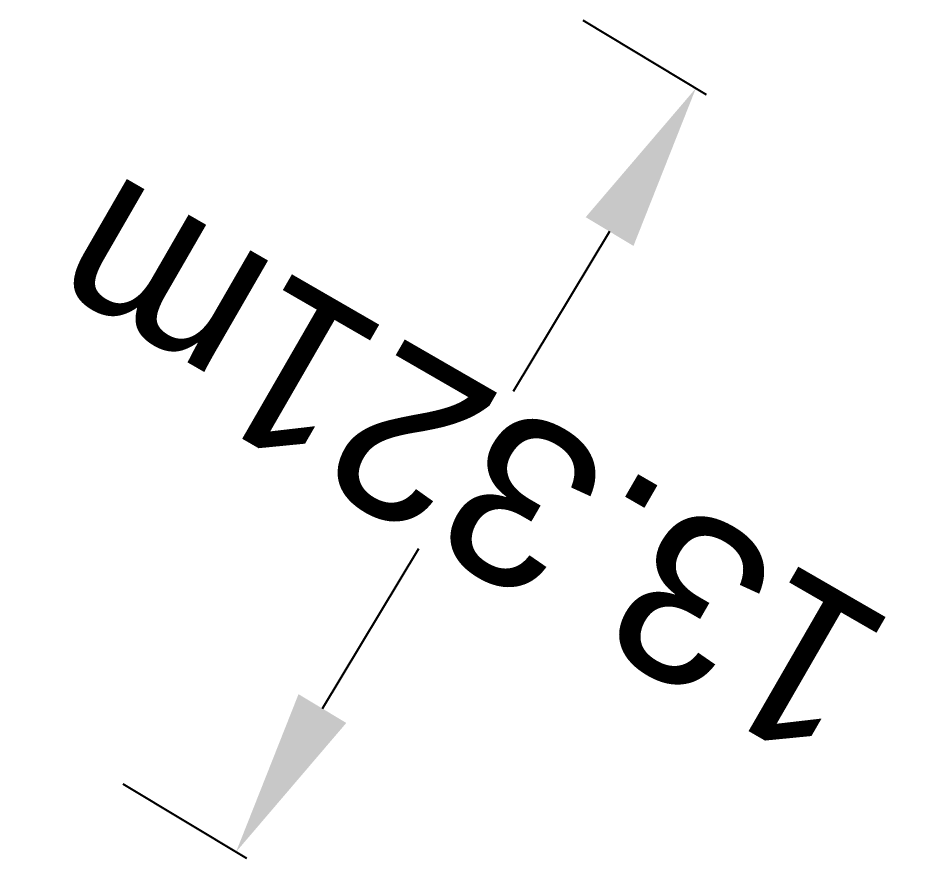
# Model space of a CAD drawing. Header units: metres. Extents: x 615788 to 628025, y 3391429 to 3398897.
# Drawn here: x 618014.95 to 618028.34, y 3397453.92 to 3397466.47 of the extents above; entities that cross this region are included whole.
import ezdxf

# ---------------------------------------------------------------- set-up
doc = ezdxf.new("R2010")
doc.units = ezdxf.units.M
doc.header["$MEASUREMENT"] = 0
doc.layers.get('Defpoints').update_dxf_attribs({"lineweight": 0})
doc.layers.add('cut conn grades dn', color=190, linetype='Continuous')
doc.styles.get("Standard").update_dxf_attribs({"font": 'arial.ttf'})
doc.dimstyles.get("Standard").update_dxf_attribs({"dimtxt": 2.5, "dimasz": 2.5, "dimexe": 0.18, "dimexo": 0.0625, "dimgap": 0.09, "dimtad": 0, "dimtih": 1, "dimtoh": 1, "dimdec": 3, "dimzin": 0, "dimdsep": 46, "dimtxsty": 'Standard', "dimcen": 0.09, "dimadec": 0, "dimazin": 0, "dimtfac": 1, "dimtdec": 3, "dimtofl": 0, "dimtmove": 0, "dimatfit": 3, "dimfxl": 1, "dimtolj": 1, "dimtzin": 0, "dimarcsym": 0})

# ---------------------------------------------------------------- blocks, each defined once
blk = doc.blocks.new('*D43')
at = {"layer": 'cut conn grades dn', "color": 0, "lineweight": -2, "transparency": 16777216}
for p, q in [((618023.39, 3397466.44), (618025.236, 3397465.329)), ((618023.792, 3397463.28), (618022.351, 3397460.887)), ((618019.5, 3397456.151), (618020.941, 3397458.544)), ((618016.519, 3397455.028), (618018.365, 3397453.916))]:
    blk.add_line(p, q, dxfattribs=at)
at = {"layer": 'cut conn grades dn', "color": 0, "transparency": 16777216}
for points in [[(618023.435, 3397463.495), (618024.149, 3397463.065), (618025.082, 3397465.422)], [(618019.143, 3397456.366), (618019.857, 3397455.936), (618018.21, 3397454.009)]]:
    blk.add_solid(points, dxfattribs=at)
at = {"layer": 'Defpoints', "color": 0, "transparency": 16777216}
for p in [(618023.336, 3397466.473), (618016.465, 3397455.06), (618018.21, 3397454.009)]:
    blk.add_point(p, dxfattribs=at)
at = {"layer": 'cut conn grades dn', "color": 0, "transparency": 16777216, "insert": (618021.646, 3397459.716), "char_height": 2.5, "attachment_point": 5, "rotation": 150}
blk.add_mtext('\\A1;13.321m', dxfattribs=at)

msp = doc.modelspace()

# ---------------------------------------------------------------- dimensions: what is measured, and where the dimension line sits
at = {"layer": 'cut conn grades dn', "color": 1}
dim = msp.add_aligned_dim(p1=(618023.3363, 3397466.4726), p2=(618016.4651, 3397455.0602), distance=2.0373, dimstyle='Standard', override={"dimpost": 'm'}, dxfattribs=at)
dim.commit()
dim.dimension.update_dxf_attribs({"geometry": '*D43', "text_midpoint": (618021.646, 3397459.7155), "text_rotation": 330})

doc.saveas('drawing.dxf')
